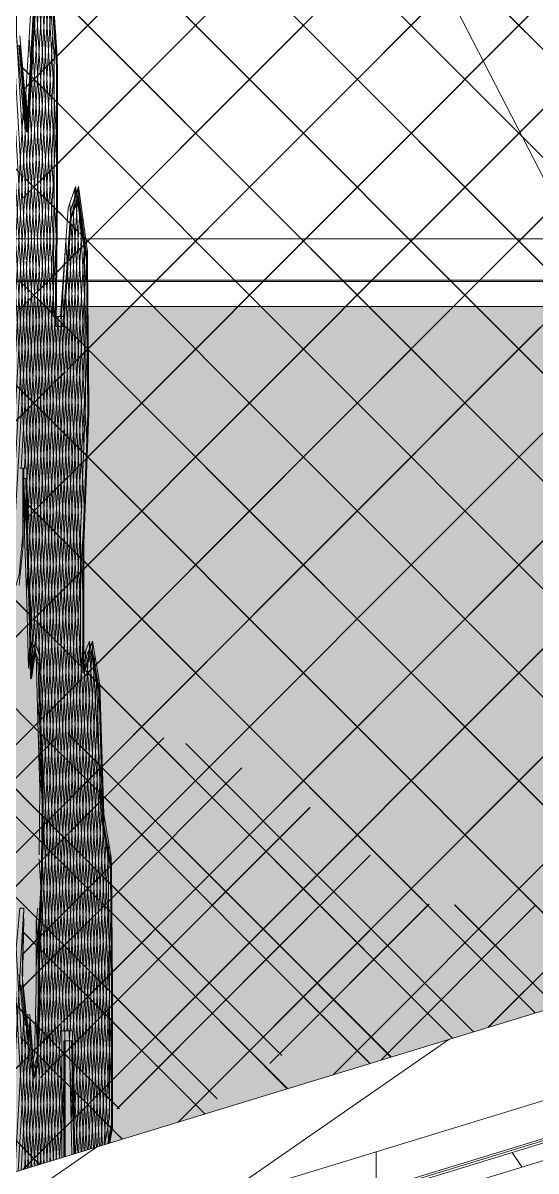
# Model space of a CAD drawing. Header units: millimetres. Extents: x -12186 to 152825, y -4386 to 9463.
# Drawn here: x 47001 to 47373, y 3979 to 4813 of the extents above; entities that cross this region are included whole.
import ezdxf

# ---------------------------------------------------------------- set-up
doc = ezdxf.new("R2010")
doc.units = ezdxf.units.MM
for name, color, linetype, lineweight in [('A-GLAZ', 151, 'Continuous', 9), ('A-ROOF', 132, 'Continuous', 9), ('A-ROOF-OTLN', 132, 'Continuous', 9), ('A-ROOF-PATT', 132, 'Continuous', 9), ('G-ANNO-TEXT', 231, 'Continuous', 5), ('G-IMPT', 8, 'Continuous', 5), ('I-WALL', 2, 'Continuous', 9), ('L-PLNT', 71, 'Continuous', 5)]:
    doc.layers.add(name, color=color, linetype=linetype, lineweight=lineweight)

# ---------------------------------------------------------------- blocks, each defined once
blk = doc.blocks.new('Window Aluminium Fixed 1 - Type 1-867344-Section B-B')
at = {"layer": 'A-GLAZ', "lineweight": 5}
h = blk.add_hatch(color=256, dxfattribs=at)
h.paths.add_polyline_path([(-954.97, 3838.65), (-720.69, 3910.28), (-719.86, 3931.6), (-714.4, 3994.51), (-712.57, 4088.87), (-701.64, 4088.87), (-696.17, 4136.05), (-689.97, 4136.05), (-684.5, 4088.87), (-679.77, 4088.87), (-673.57, 4104.59), (-667.79, 4069.52), (-662.64, 4010.23), (-657.17, 4010.23), (-651.7, 3947.33), (-649.07, 3932.17), (-642.22, 3934.27), (-643.33, 3963.05), (-648.8, 4010.23), (-655.17, 4112.46), (-665.2, 4198.95), (-654.26, 4198.95), (-655.17, 4293.31), (-660.64, 4340.49), (-665.37, 4340.49), (-671.57, 4300.54), (-683.25, 4174.73), (-687.97, 4151.77), (-694.35, 4277.58), (-696.17, 4338.37), (-701.01, 4323.85), (-707.11, 4277.58), (-718.04, 4403.39), (-712.57, 4450.57), (-708.02, 4544.93), (-710.75, 4606.81), (-954.97, 4606.81), (-954.97, 3842.61)])
h.paths.add_polyline_path([(-563.71, 3958.27), (-560.97, 3959.11), (-561.63, 3980.11), (-563.7, 3958.69)])
h.paths.add_polyline_path([(-542.89, 3964.63), (-542.46, 3964.76), (-542.55, 3965.83)])
h.paths.add_polyline_path([(-463.1, 3989.03), (-456.79, 3990.96), (-458.38, 4073.14), (-463.1, 4073.14), (-463.1, 4055.57)])
h.paths.add_polyline_path([(-430.43, 3999.02), (-88.12, 4103.67), (-88.12, 4606.81), (-446.43, 4606.81), (-446.53, 4510.09), (-449.44, 4424.84), (-449.44, 4342.31), (-443.06, 4356.22), (-437.36, 4316.64), (-434.69, 4229.41), (-429.35, 4194.45), (-428.48, 4010.23), (-429.22, 4005.99)])
h.paths.add_polyline_path([(-485.83, 4047.92), (-483.62, 4055.57), (-479.69, 4249.32), (-482.49, 4346.2), (-484.81, 4354.19), (-488.11, 4336.51), (-491.47, 4481.83), (-493.54, 4481.83), (-494.28, 4425.74), (-497.45, 4400.5), (-499.89, 4394.64), (-502.11, 4497.07), (-504.38, 4512.93), (-507.19, 4491.52), (-509.26, 4491.52), (-508.49, 4426.46), (-507.75, 4386.99), (-510.56, 4365.57), (-513.51, 4372.19), (-515.43, 4365.57), (-517.68, 4317.14), (-514.87, 4280.93), (-509.43, 4297.76), (-508.69, 4297.76), (-509.26, 4207.31), (-507.57, 4210.57), (-505.33, 4065.25), (-503.07, 4057.48), (-500.45, 4084.63), (-499.33, 4133.07), (-496.34, 4162.13), (-492.98, 4162.13), (-493.17, 4104.01), (-491.3, 4084.63), (-488.49, 4084.63), (-486.14, 4052.23)])
h.paths.add_polyline_path([(-699.33, 4562.07), (-694.35, 4576.38), (-694.94, 4606.81), (-706.25, 4606.81), (-701.64, 4575.39), (-699.79, 4564.72)])
h.paths.add_polyline_path([(-469.48, 4592.11), (-464.75, 4592.11), (-464.75, 4606.81), (-469.34, 4606.81), (-469.44, 4596.14)])
h = blk.add_hatch(color=256, dxfattribs=at)
h.paths.add_polyline_path([(-720.69, 3910.28), (-649.07, 3932.17), (-652.73, 3959.11), (-657.91, 4010.23), (-662.64, 4010.23), (-669.58, 4081.63), (-674.31, 4104.59), (-679.77, 4088.87), (-684.5, 4088.87), (-690.71, 4136.05), (-696.17, 4136.05), (-701.64, 4088.87), (-712.57, 4088.87), (-714.4, 3994.51), (-720.09, 3925.82)])
h.paths.add_polyline_path([(-642.22, 3934.27), (-563.69, 3958.83), (-561.49, 3981.59), (-560.89, 3959.13), (-542.55, 3965.83), (-541.81, 3964.96), (-463.1, 3989.03), (-463.1, 4073.14), (-458.38, 4073.14), (-456.79, 3990.96), (-430.43, 3999.02), (-428.48, 4014.48), (-429.39, 4198.95), (-434.98, 4234.65), (-438.48, 4329.86), (-443.8, 4356.22), (-449.44, 4342.31), (-449.44, 4434.85), (-445.79, 4529.21), (-447.44, 4606.81), (-463.73, 4606.81), (-464.75, 4592.11), (-469.48, 4592.11), (-470.22, 4606.81), (-694.94, 4606.81), (-694.35, 4576.38), (-699.33, 4562.07), (-708.02, 4606.81), (-709.81, 4606.81), (-708.02, 4544.93), (-712.57, 4450.57), (-718.04, 4403.39), (-706.37, 4277.58), (-699.82, 4327.88), (-696.12, 4338.53), (-691.47, 4212.04), (-687.24, 4151.77), (-681.03, 4191.72), (-670.84, 4309.04), (-665.37, 4340.49), (-660.64, 4340.49), (-655.17, 4293.31), (-655.17, 4198.95), (-665.2, 4198.95), (-653.17, 4085.72), (-648.8, 4010.23), (-643.13, 3957.85)])
h.paths.add_polyline_path([(-485.83, 4047.92), (-489.23, 4084.63), (-491.3, 4084.63), (-494.1, 4113.69), (-493.72, 4162.13), (-496.52, 4162.13), (-499.33, 4133.07), (-501.91, 4069.52), (-503.26, 4058.12), (-505.52, 4069.52), (-507.38, 4130.28), (-507.57, 4210.57), (-508.31, 4210.57), (-510.31, 4203.65), (-508.69, 4297.76), (-509.43, 4297.76), (-515.09, 4281.48), (-517.68, 4317.14), (-515.43, 4365.57), (-512.62, 4372.71), (-509.82, 4365.57), (-507.01, 4394.64), (-509.26, 4460.78), (-508.49, 4491.52), (-506.45, 4491.52), (-503.64, 4512.93), (-501.35, 4481.83), (-499.15, 4394.64), (-496.34, 4404.4), (-493.54, 4443.08), (-493.54, 4481.83), (-491.47, 4481.83), (-489.23, 4384.95), (-487.37, 4336.51), (-484.56, 4353.34), (-482.49, 4346.2), (-480.25, 4200.88), (-485.68, 4048.43)])
h = blk.add_hatch(color=256, dxfattribs=at)
h.paths.add_polyline_path([(-503.26, 4055.57), (-502.84, 4056.66), (-503.07, 4057.48)])
h.paths.add_polyline_path([(-511.12, 4200.88), (-510.38, 4200.88), (-510.31, 4203.65)])
h.paths.add_polyline_path([(-515.61, 4278.38), (-514.87, 4278.38), (-515.02, 4280.42)])
for p, q in [((-974.05, 3832.82), (-974.05, 4625.88)), ((-974.05, 4625.88), (-710.36, 4625.88)), ((-954.97, 4606.81), (-973.05, 4624.88)), ((-973.05, 4624.88), (-973.05, 3833.12)), ((-710.33, 4624.88), (-973.05, 4624.88)), ((-710.36, 4625.88), (-709.2, 4625.88)), ((-709.08, 4624.88), (-710.33, 4624.88)), ((-708.46, 4625.88), (-695.31, 4625.88)), ((-695.29, 4624.88), (-708.34, 4624.88)), ((-695.31, 4625.88), (-693.64, 4625.88)), ((-693.65, 4624.88), (-695.29, 4624.88)), ((-513.61, 4624.88), (-691.99, 4624.88)), ((-691.94, 4625.88), (-513.6, 4625.88)), ((-496.34, 4624.88), (-512.78, 4624.88)), ((-512.77, 4625.88), (-496.34, 4625.88)), ((-469.9, 4624.88), (-495.85, 4624.88)), ((-495.8, 4625.88), (-469.89, 4625.88)), ((-469.16, 4625.88), (-462.41, 4625.88)), ((-462.47, 4624.88), (-469.16, 4624.88)), ((-447.32, 4624.88), (-462.47, 4624.88)), ((-462.41, 4625.88), (-447.33, 4625.88)), ((-446.59, 4625.88), (-69.05, 4625.88)), ((-70.05, 4624.88), (-446.58, 4624.88)), ((-70.05, 4624.88), (-88.12, 4606.81)), ((-70.05, 4109.2), (-70.05, 4624.88)), ((-69.05, 4625.88), (-69.05, 4109.5)), ((-954.97, 4606.81), (-954.97, 3838.65)), ((-709.81, 4606.81), (-954.97, 4606.81)), ((-706.99, 4606.81), (-709.81, 4606.81)), ((-694.94, 4606.81), (-706.25, 4606.81)), ((-583.19, 4606.81), (-692.87, 4606.81)), ((-513.9, 4606.81), (-581.26, 4606.81)), ((-496.62, 4606.81), (-513.02, 4606.81)), ((-470.84, 4606.81), (-496.34, 4606.81)), ((-463.73, 4606.81), (-469.34, 4606.81)), ((-447.17, 4606.81), (-463.73, 4606.81)), ((-88.12, 4606.81), (-446.43, 4606.81)), ((-88.12, 4606.81), (-88.12, 4103.67))]:
    blk.add_line(p, q, dxfattribs=at)
blk = doc.blocks.new('SVA_Shades of Green Tree - Australian_Tree_based_on_Leopard_Tree_2901-V315-Section B-B')
at = {"layer": 'G-IMPT'}
for p, q in [((-309.9, 4791.18), (-119.02, 4982.38)), ((-309.77, 4791.18), (-118.89, 4982.38)), ((209.57, 4467.56), (-273.23, 4951.17)), ((209.7, 4467.56), (-273.1, 4951.17)), ((-271.98, 4750.74), (-78.6, 4944.44)), ((-271.85, 4750.74), (-78.47, 4944.44)), ((29.98, 4569.03), (-306.79, 4906.36)), ((30.1, 4569.03), (-306.67, 4906.36)), ((-234.06, 4710.29), (-38.18, 4906.5)), ((-233.93, 4710.29), (-38.05, 4906.5)), ((70.4, 4371.68), (-450.95, 4893.9)), ((70.52, 4371.68), (-450.82, 4893.9)), ((-501.98, 4444.65), (-478.11, 4856.85)), ((-469.11, 4788.56), (-395.26, 4862.54)), ((-469.1, 4788.44), (-395.13, 4862.54)), ((-48.32, 4569.03), (-340.36, 4861.56)), ((-48.19, 4569.03), (-340.23, 4861.56)), ((-199.44, 4666.54), (-5.3, 4861.01)), ((-199.31, 4666.54), (-5.17, 4861.01)), ((-499.77, 4444.65), (-476.23, 4851.11)), ((-470.9, 4721.06), (-478.6, 4854.01)), ((-468.69, 4721.06), (-476.22, 4851.14)), ((-494.86, 4489.22), (-474.52, 4840.32)), ((-503.3, 4500.26), (-483.89, 4835.4)), ((-492.64, 4489.22), (-472.49, 4837.21)), ((-438.04, 3996.69), (-486.61, 4835.4)), ((-471.33, 4649.95), (-482.07, 4835.4)), ((-469.11, 4649.95), (-479.63, 4831.54)), ((24.84, 4339.01), (-472.49, 4837.18)), ((24.71, 4339.01), (-472.48, 4837.04)), ((-468.57, 4710.54), (-347.69, 4831.63)), ((-468.57, 4710.67), (-347.81, 4831.63)), ((-501.09, 4500.26), (-482.11, 4828.01)), ((-470.29, 4591.77), (-483.97, 4828.01)), ((-451.43, 3992.6), (-498.93, 4812.89)), ((-490.67, 4742.37), (-495.97, 4803.34)), ((-492.61, 4449.62), (-472.05, 4804.68)), ((-490.39, 4449.62), (-470.01, 4801.57)), ((-442.5, 3995.33), (-489.23, 4802.19)), ((-440.33, 3995.99), (-487.01, 4802.19)), ((-470.01, 4801.57), (-469.83, 4804.68)), ((-165.87, 4621.73), (13.13, 4801.04)), ((-165.74, 4621.73), (13.26, 4801.04)), ((-449.25, 3993.26), (-495.5, 4791.94)), ((-448.47, 4652.37), (-309.9, 4791.18)), ((-448.46, 4652.26), (-309.77, 4791.18)), ((-488.78, 4775.07), (-494.54, 4780.84)), ((-488.78, 4774.94), (-494.53, 4780.7)), ((-489.17, 4768.34), (-470.7, 4786.84)), ((-489.16, 4768.48), (-476.61, 4781.04)), ((-475.54, 4782.11), (-470.72, 4786.94)), ((-461.06, 4080.53), (-501.49, 4778.74)), ((-491.28, 4640.68), (-499.28, 4778.74)), ((-469.31, 4755.57), (-488.78, 4775.07)), ((-469.31, 4755.44), (-488.78, 4774.94)), ((-493.12, 4764.51), (-489.16, 4768.48)), ((-493.11, 4764.39), (-489.17, 4768.34)), ((-446.96, 3993.96), (-491.5, 4762.99)), ((-473.88, 4497.07), (-489.28, 4762.99)), ((-506.63, 4521.2), (-493.45, 4748.84)), ((-491.44, 4745.22), (-491.23, 4748.84)), ((-20.84, 4306.34), (-468.57, 4754.83)), ((-20.97, 4306.34), (-468.57, 4754.7)), ((-446.18, 4576.11), (-271.85, 4750.74)), ((-446.18, 4576.24), (-271.98, 4750.74)), ((-504.39, 4521.62), (-491.44, 4745.22)), ((-465.44, 4077.66), (-504.06, 4744.58)), ((-479.26, 4354.55), (-501.84, 4744.58)), ((-491.03, 4398.4), (-470.9, 4746)), ((-488.82, 4398.4), (-468.69, 4746)), ((-132.31, 4576.93), (25.2, 4734.7)), ((-132.18, 4576.93), (25.33, 4734.7)), ((-493.19, 4701.06), (-511.55, 4719.45)), ((-493.2, 4700.94), (-511.55, 4719.32)), ((-491.6, 4489.22), (-504.41, 4710.42)), ((-491.23, 4687.97), (-469.31, 4709.93)), ((-491.23, 4687.84), (-469.31, 4709.8)), ((-446.92, 4497.07), (-234.06, 4710.29)), ((-446.79, 4497.07), (-233.93, 4710.29)), ((-469.4, 4677.23), (-491.22, 4699.08)), ((-469.4, 4677.1), (-491.22, 4698.95)), ((-481.33, 4252.17), (-455.82, 4692.69)), ((-448.38, 4567.42), (-455.66, 4693.15)), ((-454, 4685.96), (-453.61, 4692.69)), ((-453.06, 4686.47), (-453.45, 4693.15)), ((-493.23, 4685.84), (-491.75, 4687.33)), ((-493.22, 4685.98), (-491.74, 4687.46)), ((-479.12, 4252.17), (-454, 4685.96)), ((-449.33, 4505.4), (-459.55, 4681.95)), ((-457.06, 4677.14), (-457.34, 4681.95)), ((-446.17, 4567.42), (-453.06, 4686.47)), ((-482.87, 4147.15), (-452.47, 4672.11)), ((-459.52, 4667.34), (-468.67, 4676.49)), ((-459.53, 4667.21), (-468.67, 4676.37)), ((-447.12, 4505.4), (-457.06, 4677.14)), ((-450.52, 4667.54), (-450.26, 4672.11)), ((-480.66, 4147.15), (-450.52, 4667.54)), ((-459.15, 4671.12), (-464.13, 4599.51)), ((-453.45, 4661.26), (-459.14, 4666.95)), ((-453.45, 4661.13), (-459.13, 4666.82)), ((-449.44, 4415.99), (-199.31, 4666.54)), ((-449.44, 4416.12), (-199.44, 4666.54)), ((-489.61, 4344.52), (-471.21, 4662.31)), ((-487.4, 4344.52), (-468.99, 4662.31)), ((-449.93, 4657.73), (-452.61, 4660.41)), ((-449.91, 4657.58), (-452.61, 4660.28)), ((-53.25, 4260.38), (-449.08, 4656.88)), ((-53.38, 4260.38), (-449.06, 4656.73)), ((-482.91, 4303.45), (-462.84, 4650.01)), ((-480.69, 4303.45), (-460.62, 4650.01)), ((-480.04, 4117.58), (-449.29, 4648.59)), ((-451.15, 4458.35), (-462.51, 4654.64)), ((-461.23, 4639.59), (-449.12, 4651.72)), ((-461.1, 4639.59), (-449.11, 4651.61)), ((-448.93, 4458.35), (-460.3, 4654.64)), ((-447.34, 4644.02), (-447.08, 4648.59)), ((-458.85, 4080.53), (-491.22, 4639.59)), ((-469.1, 4631.71), (-461.47, 4639.36)), ((-469.1, 4631.58), (-461.48, 4639.22)), ((-455.85, 4497.07), (-447.6, 4639.59)), ((-447.56, 4640.2), (-447.34, 4644.02)), ((-496.34, 4604.43), (-469.84, 4630.97)), ((-496.34, 4604.3), (-469.85, 4630.84)), ((-471.5, 4600.78), (-495.84, 4625.15)), ((-471.52, 4600.93), (-495.83, 4625.27)), ((-441.26, 4345.88), (-165.87, 4621.73)), ((-441.24, 4345.77), (-165.74, 4621.73)), ((-451.77, 4390.66), (-464.99, 4618.99)), ((-449.56, 4390.66), (-462.78, 4618.99)), ((-484.47, 4354.91), (-470.3, 4599.51)), ((-464.24, 4599.51), (-469.6, 4599.51)), ((-464.62, 4594.01), (-469.42, 4598.82)), ((-464.63, 4593.89), (-469.42, 4598.69)), ((-468.52, 4592.11), (-468.09, 4599.51)), ((-433.74, 4000.82), (-468.41, 4599.51)), ((-465.76, 4592.11), (-466.19, 4599.51)), ((-482.25, 4354.91), (-468.52, 4592.11)), ((-435.86, 3997.36), (-470.25, 4591.11)), ((-431.52, 4000.82), (-465.76, 4592.11)), ((-446.92, 4576.15), (-464.63, 4593.89)), ((-446.92, 4576.28), (-464.62, 4594.01)), ((-477.82, 4077.48), (-448.51, 4583.61)), ((-475.61, 4077.48), (-446.3, 4583.61)), ((-461.83, 4560.57), (-446.91, 4575.51)), ((-461.82, 4560.45), (-446.91, 4575.38)), ((-37.59, 4166.26), (-446.18, 4575.54)), ((-37.71, 4166.26), (-446.17, 4575.41)), ((-436.08, 4272.52), (-132.18, 4576.93)), ((-390.61, 4318.19), (-132.31, 4576.93)), ((-428.14, 4202.17), (-61.9, 4569.03)), ((-428.01, 4202.17), (-61.77, 4569.03)), ((-372.21, 4179.77), (16.4, 4569.03)), ((-372.08, 4179.77), (16.53, 4569.03)), ((-471.36, 4550.89), (-462.86, 4559.41)), ((-471.35, 4551.02), (-462.87, 4559.53)), ((-503.86, 4518.34), (-472.33, 4549.92)), ((-503.85, 4518.48), (-472.32, 4550.06)), ((-473.6, 4524.45), (-502.36, 4553.25)), ((-473.59, 4524.57), (-502.35, 4553.38)), ((-359.97, 4113.6), (76.03, 4550.33)), ((-359.84, 4113.6), (76.16, 4550.33)), ((-447.71, 4498.65), (-472.13, 4523.1)), ((-447.72, 4498.52), (-472.13, 4522.98)), ((-380.96, 4014.14), (124.4, 4520.35)), ((-380.78, 4014.2), (124.53, 4520.35)), ((-477.83, 4117.58), (-455.89, 4496.47)), ((-444.79, 3994.63), (-473.85, 4496.39)), ((-61.62, 4111.77), (-446.27, 4497.07)), ((-61.52, 4111.8), (-446.14, 4497.07)), ((-489.64, 4454.15), (-447.81, 4496.05)), ((-473.58, 4470.36), (-447.81, 4496.18)), ((-486.43, 4361.66), (-492.88, 4473.15)), ((-484.21, 4361.66), (-490.67, 4473.15)), ((-491.26, 4463.84), (-493.54, 4466.12)), ((-491.26, 4463.71), (-493.54, 4466)), ((-489.65, 4454.27), (-474.88, 4469.06)), ((-450.18, 4422.69), (-490.21, 4462.79)), ((-450.18, 4422.56), (-490.2, 4462.65)), ((-476.31, 4025.2), (-450.99, 4462.43)), ((-450.21, 4437.58), (-448.78, 4462.43)), ((-493.54, 4450.37), (-491.14, 4452.78)), ((-493.54, 4450.24), (-491.13, 4452.65)), ((-474.1, 4025.2), (-450.3, 4436.16)), ((-121.51, 4093.46), (-449.44, 4421.95)), ((-121.6, 4093.43), (-449.44, 4421.82)), ((-486.43, 4378.94), (-450.18, 4415.25)), ((-473.47, 4392.05), (-450.18, 4415.38)), ((-488.98, 4383.13), (-507.33, 4401.51)), ((-488.96, 4382.98), (-507.32, 4401.37)), ((-486.44, 4379.06), (-474.47, 4391.05)), ((-487.14, 4381.28), (-488.98, 4383.13)), ((-487.13, 4381.14), (-488.96, 4382.98)), ((-450.41, 4344.49), (-486.51, 4380.66)), ((-450.4, 4344.35), (-486.51, 4380.52)), ((-516.19, 4349.26), (-489.03, 4376.46)), ((-516.19, 4349.13), (-489.03, 4376.34)), ((-488.19, 4377.3), (-486.94, 4378.56)), ((-488.18, 4377.19), (-486.93, 4378.44)), ((-474.06, 3985.68), (-451.77, 4370.54)), ((-466.94, 4070.39), (-449.56, 4370.54)), ((-430.81, 4107.23), (-445.63, 4363.03)), ((-443.02, 4356.22), (-443.41, 4363.03)), ((-464.02, 4080.53), (-448, 4357.17)), ((-446.18, 4350.33), (-445.79, 4357.17)), ((-435.69, 4229.74), (-443.02, 4356.22)), ((-463.22, 4077.66), (-479.23, 4354.15)), ((-461.81, 4080.53), (-446.18, 4350.33)), ((-459.85, 4074.2), (-443.66, 4353.66)), ((-457.63, 4074.2), (-441.74, 4348.63)), ((-430.81, 4028.8), (-449.6, 4353.23)), ((-447.09, 4348.1), (-447.39, 4353.23)), ((-428.6, 4028.8), (-447.09, 4348.1)), ((-441.74, 4348.63), (-441.45, 4353.66)), ((-449.76, 4337.37), (-443.01, 4344.13)), ((-449.75, 4337.25), (-443, 4344.01)), ((-439.91, 4333.85), (-449.13, 4343.08)), ((-439.94, 4334), (-449.09, 4343.17)), ((-481.34, 4296.92), (-516.96, 4332.6)), ((-481.35, 4297.05), (-516.95, 4332.72)), ((-477.05, 4309.91), (-450.37, 4336.63)), ((-477.04, 4310.04), (-450.37, 4336.76)), ((-458.71, 4015.38), (-440.26, 4334.06)), ((-181.49, 4075.12), (-439.04, 4333.11)), ((-181.59, 4075.09), (-439.02, 4332.95)), ((-438.33, 4329.03), (-438.04, 4334.06)), ((-456.5, 4015.38), (-438.33, 4329.03)), ((-436.08, 4272.64), (-390.95, 4317.85)), ((-508.92, 4278.11), (-481.55, 4305.53)), ((-508.92, 4277.98), (-481.55, 4305.4)), ((-481.06, 4306.02), (-478.04, 4309.05)), ((-481.06, 4305.89), (-478.04, 4308.91)), ((-465.44, 3999.23), (-482.68, 4297.04)), ((-478.45, 4294.15), (-481.35, 4297.05)), ((-478.45, 4294.02), (-481.34, 4296.92)), ((-467.32, 4070.05), (-480.47, 4297.04)), ((-452.84, 4288.35), (-461, 4296.52)), ((-452.83, 4288.47), (-460.88, 4296.52)), ((-478.15, 4284.62), (-468.96, 4293.83)), ((-478.14, 4284.75), (-469.09, 4293.83)), ((-437.04, 4252.54), (-477.77, 4293.34)), ((-437.05, 4252.68), (-477.76, 4293.46)), ((-435.4, 4249.01), (-391.19, 4293.3)), ((-435.4, 4249.14), (-391.32, 4293.3)), ((-166.21, 4079.8), (-375.41, 4289.35)), ((-166.31, 4079.76), (-375.14, 4288.94)), ((-509.21, 4253.64), (-480.82, 4282.07)), ((-509.21, 4253.51), (-480.82, 4281.94)), ((-480.82, 4282.07), (-478.72, 4284.17)), ((-480.82, 4281.94), (-478.73, 4284.04)), ((-455.56, 3991.33), (-438.56, 4284.96)), ((-453.31, 3992.02), (-436.41, 4283.86)), ((-436.81, 4272.29), (-451.81, 4287.31)), ((-436.81, 4272.42), (-451.8, 4287.44)), ((-479.93, 4228.73), (-436.8, 4271.92)), ((-479.93, 4228.6), (-436.8, 4271.8)), ((-226.2, 4061.46), (-436.05, 4271.66)), ((-226.3, 4061.42), (-436.05, 4271.53)), ((-429.18, 4176.82), (-334.54, 4271.62)), ((-429.18, 4176.94), (-334.67, 4271.62)), ((-479.83, 4237.08), (-509.06, 4266.36)), ((-479.83, 4236.95), (-509.06, 4266.23)), ((-268.27, 4048.59), (-53.88, 4263.35)), ((-268.09, 4048.65), (-53.75, 4263.35)), ((-480.06, 4217.33), (-509.32, 4246.64)), ((-480.06, 4217.21), (-509.32, 4246.52)), ((-480.21, 4204.26), (-437.76, 4246.77)), ((-480.21, 4204.13), (-437.75, 4246.66)), ((-359.05, 4174.55), (-435.46, 4251.09)), ((-359.18, 4174.55), (-435.45, 4250.96)), ((-428.48, 4099.09), (-285.08, 4242.73)), ((-428.48, 4099.21), (-285.21, 4242.73)), ((-454.83, 4212.04), (-479.83, 4237.08)), ((-454.95, 4212.04), (-479.83, 4236.95)), ((-450.94, 3992.75), (-436.86, 4235.88)), ((-448.68, 3993.44), (-434.89, 4231.58)), ((-434.89, 4231.58), (-434.64, 4235.88)), ((-507.46, 4201.14), (-479.93, 4228.73)), ((-507.46, 4201.01), (-479.93, 4228.6)), ((-434.67, 4212.04), (-435.59, 4227.91)), ((-472.12, 4209.38), (-480.06, 4217.33)), ((-472.25, 4209.38), (-480.06, 4217.21)), ((-446.31, 3994.16), (-433.45, 4216.28)), ((-431.48, 4212.04), (-431.24, 4216.28)), ((-469.28, 3987.14), (-481.92, 4205.49)), ((-467.1, 3987.8), (-479.71, 4205.49)), ((-438.44, 4175.52), (-472.25, 4209.38)), ((-438.44, 4175.64), (-472.12, 4209.38)), ((-437.45, 4194.63), (-454.14, 4211.34)), ((-437.46, 4194.51), (-454.14, 4211.22)), ((-444.06, 3994.85), (-431.53, 4211.24)), ((-428.6, 4107.23), (-434.65, 4211.66)), ((-431.67, 4200.4), (-432.16, 4208.82)), ((-429.45, 4200.4), (-429.94, 4208.82)), ((-425.39, 4023.88), (-241.45, 4208.13)), ((-425.26, 4023.88), (-241.33, 4208.13)), ((-507.19, 4177.23), (-480.21, 4204.26)), ((-507.18, 4177.11), (-480.21, 4204.13)), ((-436.72, 4193.45), (-430.29, 4199.88)), ((-436.71, 4193.58), (-430.31, 4199.99)), ((-429.68, 4200.62), (-428.14, 4202.17)), ((-429.66, 4200.51), (-428.01, 4202.17)), ((-155.58, 4083.05), (-42.69, 4196.13)), ((-155.39, 4083.1), (-42.56, 4196.13)), ((-481.63, 4148.59), (-437.55, 4192.74)), ((-481.63, 4148.46), (-437.56, 4192.61)), ((-430.02, 4187.19), (-436.71, 4193.88)), ((-430.02, 4187.06), (-436.71, 4193.76)), ((-481.41, 4160.23), (-507.29, 4186.16)), ((-481.41, 4160.11), (-507.29, 4186.03)), ((-305.53, 4062.49), (-429.27, 4186.44)), ((-305.66, 4062.49), (-429.27, 4186.31)), ((-428.66, 4123.09), (-372.08, 4179.77)), ((-428.66, 4123.22), (-372.21, 4179.77)), ((-482.11, 4123.93), (-429.91, 4176.21)), ((-482.11, 4123.79), (-429.91, 4176.08)), ((-441.69, 3995.57), (-431.41, 4173.19)), ((-439.44, 3996.26), (-429.19, 4173.19)), ((-429.82, 4166.88), (-437.3, 4174.37)), ((-429.82, 4167.01), (-437.29, 4174.5)), ((-336.15, 4151.48), (-359.18, 4174.55)), ((-336.02, 4151.48), (-359.05, 4174.55)), ((-314.31, 4056.72), (-198.74, 4172.49)), ((-314.18, 4056.72), (-198.61, 4172.49)), ((-233.34, 4059.27), (-120.88, 4171.92)), ((-232.82, 4059.92), (-121, 4171.92)), ((-106.32, 4098.11), (-180.02, 4171.92)), ((-106.23, 4098.14), (-179.89, 4171.92)), ((-493.42, 4162.13), (-493.17, 4166.38)), ((-481.29, 4164.86), (-480.75, 4169.53)), ((-366.28, 4103.36), (-429.08, 4166.27)), ((-366.41, 4103.36), (-429.08, 4166.14)), ((-504.17, 3976.47), (-493.42, 4162.13)), ((-483.41, 4152.79), (-483.91, 4161.37)), ((-481.62, 4160.01), (-481.7, 4161.37)), ((-481.2, 4152.79), (-481.62, 4160.01)), ((-429.4, 4108.14), (-480.9, 4159.72)), ((-429.39, 4108), (-480.86, 4159.56)), ((-493.57, 4136.63), (-482.49, 4147.73)), ((-493.57, 4136.5), (-482.49, 4147.6)), ((-482.49, 4141.22), (-493.22, 4151.96)), ((-482.49, 4141.34), (-493.21, 4152.08)), ((-484.09, 4126.19), (-482.87, 4147.15)), ((-476.6, 4035.08), (-483.41, 4152.79)), ((-481.87, 4126.19), (-480.66, 4147.15)), ((-474.38, 4035.08), (-481.2, 4152.79)), ((-241.58, 4056.75), (-336.15, 4151.48)), ((-241.48, 4056.78), (-336.02, 4151.48)), ((-491.59, 3980.32), (-500.89, 4140.84)), ((-489.42, 3980.98), (-498.64, 4140.24)), ((-429.91, 4088.67), (-481.79, 4140.64)), ((-429.92, 4088.55), (-481.79, 4140.51)), ((-493.95, 4112.07), (-482.49, 4123.54)), ((-493.93, 4111.95), (-482.49, 4123.41)), ((-463.05, 4088.64), (-430.09, 4121.66)), ((-463.04, 4088.78), (-430.09, 4121.79)), ((-487.93, 3981.44), (-480.04, 4117.58)), ((-485.61, 3983.22), (-477.83, 4117.58)), ((-428.48, 4044.84), (-359.84, 4113.6)), ((-428.48, 4044.97), (-359.97, 4113.6)), ((-437.07, 3996.99), (-430.81, 4104.97)), ((-434.76, 3998.63), (-428.62, 4104.59)), ((-352.52, 4031.13), (-428.51, 4107.24)), ((-352.65, 4031.13), (-428.51, 4107.11)), ((-492.86, 4093.14), (-500.09, 4100.39)), ((-492.87, 4093.29), (-500.08, 4100.51)), ((-499.54, 3977.89), (-492.59, 4098.01)), ((-492.59, 4098.01), (-492.36, 4101.87)), ((-458.13, 4069.52), (-429.5, 4098.2)), ((-458, 4069.52), (-429.5, 4098.06)), ((-301.57, 4038.41), (-366.41, 4103.36)), ((-301.47, 4038.44), (-366.28, 4103.36)), ((-497.18, 3978.61), (-490.7, 4090.38)), ((-487.13, 3981.68), (-493.52, 4092.02)), ((-482.97, 4083.37), (-492.05, 4092.47)), ((-482.97, 4083.25), (-492.04, 4092.33)), ((-490.88, 4084.63), (-491.3, 4092.02)), ((-488.82, 4084.63), (-488.49, 4090.38)), ((-478.2, 3984.41), (-484.51, 4093.27)), ((-476.03, 3985.08), (-482.29, 4093.27)), ((-465.07, 4086.75), (-463.87, 4087.95)), ((-465.06, 4086.63), (-463.87, 4087.82)), ((-484.95, 3982.35), (-490.88, 4084.63)), ((-489.7, 4069.52), (-488.82, 4084.63)), ((-483.32, 4068.34), (-466.26, 4085.43)), ((-469.14, 4069.52), (-482.97, 4083.37)), ((-469.27, 4069.52), (-482.97, 4083.25)), ((-482.27, 4069.52), (-466.28, 4085.53)), ((-457.76, 4080.53), (-456.03, 3991.19)), ((-396.54, 4055.24), (-428.48, 4087.24)), ((-396.66, 4055.24), (-428.48, 4087.11)), ((-489.95, 4070.26), (-495.46, 4075.77)), ((-489.97, 4070.41), (-495.42, 4075.86)), ((-483.3, 3982.85), (-477.82, 4077.48)), ((-481.05, 3983.54), (-475.61, 4077.48)), ((-503.34, 4048.42), (-488.89, 4062.89)), ((-503.34, 4048.29), (-488.87, 4062.78)), ((-494.92, 3979.3), (-489.74, 4068.78)), ((-483.42, 4063.85), (-487.26, 4067.69)), ((-483.43, 4063.72), (-487.25, 4067.56)), ((-487.05, 4064.73), (-483.32, 4068.47)), ((-487.04, 4064.61), (-483.32, 4068.34)), ((-463.84, 4044.1), (-483.43, 4063.72)), ((-463.84, 4044.23), (-483.42, 4063.85)), ((-480.96, 4046.65), (-463.84, 4063.79)), ((-480.83, 4046.65), (-463.84, 4063.67)), ((-471.8, 3986.37), (-466.99, 4069.52)), ((-463.84, 4064.08), (-468.63, 4068.88)), ((-463.84, 4064.21), (-468.57, 4068.94)), ((-463.22, 3999.23), (-467.29, 4069.52)), ((-463.1, 4064.53), (-458.19, 4069.46)), ((-463.1, 4064.41), (-458.18, 4069.34)), ((-458.09, 4058.45), (-463.1, 4063.47)), ((-458.09, 4058.32), (-463.1, 4063.34)), ((-492.55, 3980.02), (-488.18, 4055.53)), ((-482.67, 3983.05), (-486.95, 4056.96)), ((-486.15, 4052.33), (-485.96, 4055.53)), ((-484.48, 4052.59), (-484.73, 4056.96)), ((-469.43, 3987.09), (-465.44, 4056.11)), ((-467.18, 3987.78), (-463.22, 4056.11)), ((-429.22, 4029.53), (-457.59, 4057.95)), ((-429.22, 4029.4), (-457.59, 4057.81)), ((-361.55, 4020.07), (-396.66, 4055.24)), ((-361.46, 4020.1), (-396.54, 4055.24)), ((-490.3, 3980.71), (-486.52, 4045.94)), ((-486.48, 4046.66), (-486.15, 4052.33)), ((-480.49, 3983.71), (-484.48, 4052.59)), ((-455.89, 3991.23), (-459.42, 4052.26)), ((-453.71, 3991.9), (-457.21, 4052.26)), ((-457.7, 4038.08), (-463.1, 4043.49)), ((-457.7, 4037.95), (-463.1, 4043.37)), ((-429.32, 4009.65), (-457.7, 4038.08)), ((-429.34, 4009.54), (-457.7, 4037.95)), ((-457.27, 4016.13), (-429.22, 4044.23)), ((-457.27, 4016), (-429.22, 4044.1)), ((-473.74, 3985.77), (-476.6, 4035.08)), ((-471.56, 3986.44), (-474.38, 4035.08)), ((-478.68, 3984.26), (-476.31, 4025.2)), ((-476.43, 3984.95), (-474.1, 4025.2)), ((-431.59, 4013.17), (-430.81, 4026.54)), ((-429.37, 4013.17), (-428.6, 4026.54)), ((-423.43, 4023.73), (-428.48, 4028.79)), ((-423.55, 4023.73), (-428.48, 4028.66)), ((-463.1, 4010.29), (-457.27, 4016.13)), ((-463.1, 4010.16), (-457.27, 4016)), ((-481.43, 3983.42), (-503.79, 4005.82)), ((-481.53, 3983.39), (-503.79, 4005.7)), ((-493.66, 3979.69), (-463.84, 4009.55)), ((-493.47, 3979.74), (-463.84, 4009.42)), ((-426.92, 4007.12), (-428.71, 4008.91)), ((-426.79, 4007.12), (-428.69, 4009.02)), ((-421.54, 4001.73), (-426.92, 4007.12)), ((-421.44, 4001.76), (-426.79, 4007.12))]:
    blk.add_line(p, q, dxfattribs=at)
at = {"layer": 'G-IMPT', "flags": 128}
for points in [[(-434.25, 3997.85), (-430.81, 4017.63), (-430.81, 4111.99), (-431.73, 4206.35), (-437.19, 4237.8), (-439.93, 4332.16), (-445.39, 4363.61), (-451.77, 4347.88), (-451.77, 4442.24), (-448.13, 4536.6), (-449.04, 4646.68), (-455.41, 4693.86), (-460.88, 4678.14), (-466.35, 4599.51), (-471.81, 4599.51), (-470.9, 4693.86), (-470.9, 4788.22), (-476.37, 4866.85)], [(-487.3, 4835.4), (-492.77, 4741.04), (-498.24, 4803.95), (-499.15, 4898.31)], [(-468.69, 4782.53), (-468.69, 4788.22), (-474.16, 4866.85), (-479.62, 4835.4), (-485.09, 4835.4), (-485.52, 4828.01)], [(-485.52, 4828.01), (-490.56, 4741.04), (-490.67, 4742.37)], [(-469.6, 4599.51), (-468.69, 4693.86), (-468.69, 4782.11)], [(-446.76, 4639.74), (-446.82, 4646.68), (-453.2, 4693.86), (-458.67, 4678.14), (-459.15, 4671.12)], [(-449.56, 4347.88), (-449.56, 4442.24), (-445.91, 4536.6), (-446.76, 4639.29)], [(-481.84, 4208.28), (-481.28, 4256.72), (-482.96, 4305.15), (-484.09, 4353.59), (-486.89, 4363.28), (-489.7, 4343.91), (-490.82, 4392.34), (-492.51, 4440.78), (-493.07, 4489.22), (-495.87, 4489.22)], [(-496.43, 4121.09), (-493.63, 4092.02), (-490.82, 4092.02), (-488.02, 4053.27), (-485.21, 4062.96), (-484.09, 4111.4), (-484.09, 4159.84), (-482.96, 4169.53)], [(-491.46, 4489.22), (-493.66, 4489.22), (-493.66, 4440.78), (-496.47, 4411.72), (-499.27, 4402.03), (-499.83, 4450.47), (-500.96, 4498.91), (-503.76, 4527.97), (-504.34, 4521.95)], [(-485.52, 4357.5), (-487.49, 4343.91), (-488.61, 4392.34), (-490.29, 4440.78), (-490.85, 4489.22)], [(-479.63, 4208.28), (-479.07, 4256.72), (-480.75, 4305.15), (-481.87, 4353.59), (-484.68, 4363.28), (-485.41, 4358.21)], [(-429.44, 4198.95), (-429.51, 4206.35), (-434.98, 4237.8), (-437.71, 4332.16), (-443.18, 4363.61), (-449.44, 4348.17)], [(-431.91, 3998.56), (-428.6, 4017.63), (-428.6, 4111.99), (-429.44, 4198.95)], [(-498.74, 4139.18), (-498.71, 4140.46), (-495.9, 4169.53), (-493.1, 4169.53), (-493.27, 4162.13)], [(-481.87, 4157.79), (-481.87, 4159.84), (-481.29, 4164.86)], [(-493.27, 4162.13), (-494.22, 4121.09), (-493.99, 4118.67)], [(-483.48, 4061.28), (-483, 4062.96), (-481.87, 4111.4), (-481.87, 4157.79)], [(-493.99, 4118.67), (-491.41, 4092.02), (-488.61, 4092.02), (-485.8, 4053.27), (-483.48, 4061.28)], [(-465.44, 3988.31), (-465.44, 4080.53), (-459.97, 4080.53), (-458.23, 3990.52)], [(-463.22, 3988.99), (-463.22, 4080.53), (-458.15, 4080.53)]]:
    blk.add_lwpolyline(points, dxfattribs=at)
at = {"layer": 'L-PLNT'}
for p, q in [((-469.31, 4780.83), (-474.78, 4859.46)), ((-474.04, 4859.46), (-468.57, 4780.83)), ((-485.71, 4828.01), (-491.18, 4733.65)), ((-490.44, 4733.65), (-484.97, 4828.01)), ((-491.18, 4733.65), (-496.64, 4796.55)), ((-495.9, 4796.55), (-490.88, 4738.75)), ((-469.31, 4686.47), (-469.31, 4780.83)), ((-469.31, 4780.83), (-468.57, 4780.83)), ((-468.57, 4780.83), (-468.57, 4686.47)), ((-490.88, 4738.75), (-490.44, 4733.65)), ((-491.18, 4733.65), (-490.44, 4733.65)), ((-470.22, 4592.11), (-469.31, 4686.47)), ((-468.57, 4686.47), (-469.48, 4592.11)), ((-469.31, 4686.47), (-468.57, 4686.47)), ((-453.82, 4686.47), (-459.29, 4670.74)), ((-458.55, 4670.74), (-453.79, 4684.43)), ((-447.44, 4639.29), (-453.82, 4686.47)), ((-453.82, 4686.47), (-453.08, 4686.47)), ((-453.61, 4684.94), (-453.08, 4686.47)), ((-453.08, 4686.47), (-446.7, 4639.29)), ((-459.29, 4670.74), (-464.75, 4592.11)), ((-464.01, 4592.11), (-458.55, 4670.74)), ((-459.29, 4670.74), (-458.55, 4670.74)), ((-446.53, 4529.21), (-447.44, 4639.29)), ((-447.44, 4639.29), (-446.7, 4639.29)), ((-446.7, 4639.29), (-445.79, 4529.21)), ((-464.75, 4592.11), (-470.22, 4592.11)), ((-470.22, 4592.11), (-469.48, 4592.11)), ((-469.48, 4592.11), (-464.75, 4592.11)), ((-464.75, 4592.11), (-464.01, 4592.11)), ((-450.18, 4434.85), (-446.53, 4529.21)), ((-445.79, 4529.21), (-449.44, 4434.85)), ((-446.53, 4529.21), (-445.79, 4529.21)), ((-494.28, 4481.83), (-491.47, 4481.83)), ((-494.28, 4481.83), (-493.54, 4481.83)), ((-491.47, 4481.83), (-493.54, 4481.83)), ((-493.54, 4481.83), (-493.54, 4433.39)), ((-491.47, 4481.83), (-490.91, 4433.39)), ((-491.47, 4481.83), (-490.73, 4481.83)), ((-490.17, 4433.39), (-490.73, 4481.83)), ((-493.54, 4433.39), (-496.35, 4404.33)), ((-494.28, 4433.39), (-493.54, 4433.39)), ((-490.91, 4433.39), (-489.23, 4384.95)), ((-490.91, 4433.39), (-490.17, 4433.39)), ((-488.49, 4384.95), (-490.17, 4433.39)), ((-450.18, 4340.49), (-450.18, 4434.85)), ((-450.18, 4434.85), (-449.44, 4434.85)), ((-449.44, 4434.85), (-449.44, 4342.31)), ((-489.23, 4384.95), (-488.11, 4336.51)), ((-489.23, 4384.95), (-488.49, 4384.95)), ((-487.37, 4336.51), (-488.49, 4384.95)), ((-488.11, 4336.51), (-485.3, 4355.89)), ((-485.3, 4355.89), (-482.49, 4346.2)), ((-485.3, 4355.89), (-484.56, 4355.89)), ((-484.56, 4355.89), (-484.75, 4354.55)), ((-482.71, 4349.5), (-484.56, 4355.89)), ((-443.8, 4356.22), (-450.18, 4340.49)), ((-449.44, 4340.49), (-443.73, 4354.55)), ((-438.33, 4324.76), (-443.8, 4356.22)), ((-443.8, 4356.22), (-443.06, 4356.22)), ((-443.58, 4354.94), (-443.06, 4356.22)), ((-443.06, 4356.22), (-437.59, 4324.76)), ((-484.81, 4354.19), (-487.37, 4336.51)), ((-481.75, 4346.2), (-482.38, 4348.37)), ((-482.49, 4346.2), (-481.37, 4297.76)), ((-482.49, 4346.2), (-481.75, 4346.2)), ((-480.63, 4297.76), (-481.75, 4346.2)), ((-450.18, 4340.49), (-449.44, 4340.49)), ((-449.44, 4342.31), (-449.44, 4340.49)), ((-488.11, 4336.51), (-487.37, 4336.51)), ((-435.6, 4230.4), (-438.33, 4324.76)), ((-438.33, 4324.76), (-437.59, 4324.76)), ((-437.59, 4324.76), (-434.86, 4230.4)), ((-481.37, 4297.76), (-479.69, 4249.32)), ((-481.37, 4297.76), (-480.63, 4297.76)), ((-478.95, 4249.32), (-480.63, 4297.76)), ((-479.69, 4249.32), (-480.25, 4200.88)), ((-479.69, 4249.32), (-478.95, 4249.32)), ((-479.51, 4200.88), (-478.95, 4249.32)), ((-430.13, 4198.95), (-435.6, 4230.4)), ((-435.6, 4230.4), (-434.86, 4230.4)), ((-434.86, 4230.4), (-429.39, 4198.95)), ((-480.25, 4200.88), (-481.37, 4162.13)), ((-480.63, 4162.13), (-479.51, 4200.88)), ((-480.25, 4200.88), (-479.51, 4200.88)), ((-429.22, 4104.59), (-430.13, 4198.95)), ((-430.13, 4198.95), (-429.39, 4198.95)), ((-429.39, 4198.95), (-428.48, 4104.59)), ((-492.98, 4162.13), (-494.1, 4113.69)), ((-493.72, 4162.13), (-492.98, 4162.13)), ((-481.37, 4162.13), (-482.49, 4152.44)), ((-481.75, 4152.44), (-480.63, 4162.13)), ((-480.63, 4162.13), (-481.37, 4162.13)), ((-482.49, 4152.44), (-482.49, 4104.01)), ((-482.49, 4152.44), (-481.75, 4152.44)), ((-481.75, 4104.01), (-481.75, 4152.44)), ((-492.03, 4084.63), (-494.84, 4113.69)), ((-494.1, 4113.69), (-491.3, 4084.63)), ((-429.22, 4010.23), (-429.22, 4104.59)), ((-429.22, 4104.59), (-428.48, 4104.59)), ((-428.48, 4104.59), (-428.48, 4010.23)), ((-482.49, 4104.01), (-483.62, 4055.57)), ((-482.86, 4056.24), (-481.75, 4104.01)), ((-482.49, 4104.01), (-481.75, 4104.01)), ((-489.23, 4084.63), (-492.03, 4084.63)), ((-492.03, 4084.63), (-491.3, 4084.63)), ((-491.3, 4084.63), (-489.23, 4084.63)), ((-486.42, 4045.88), (-489.23, 4084.63)), ((-489.23, 4084.63), (-488.49, 4084.63)), ((-488.49, 4084.63), (-485.83, 4047.92)), ((-463.84, 3988.8), (-463.84, 4073.14)), ((-463.84, 4073.14), (-458.38, 4073.14)), ((-463.84, 4073.14), (-463.1, 4073.14)), ((-458.38, 4073.14), (-463.1, 4073.14)), ((-463.1, 4073.14), (-463.1, 3989.03)), ((-458.38, 4073.14), (-456.79, 3990.96)), ((-458.38, 4073.14), (-457.64, 4073.14)), ((-456.05, 3991.18), (-457.64, 4073.14)), ((-483.62, 4055.57), (-486.42, 4045.88)), ((-485.68, 4045.88), (-482.88, 4055.57)), ((-483.62, 4055.57), (-482.88, 4055.57)), ((-485.83, 4047.92), (-485.68, 4045.88)), ((-486.42, 4045.88), (-485.68, 4045.88)), ((-431.21, 3998.78), (-429.22, 4010.23)), ((-428.48, 4010.23), (-430.43, 3999.02)), ((-429.22, 4010.23), (-428.48, 4010.23))]:
    blk.add_line(p, q, dxfattribs=at)

msp = doc.modelspace()

# ---------------------------------------------------------------- hatches: boundary and pattern name
at = {"layer": 'A-ROOF-PATT', "lineweight": 5}
h = msp.add_hatch(dxfattribs=at)
h.set_pattern_fill('FP_42', color=256, style=0, pattern_type=2)
h.set_pattern_definition([(34.74, (48761.48, 4485.295), (-143.142, -0.0011), [])])
h.paths.add_polyline_path([(45439.11, 3436.78), (51908.85, 5414.77), (51908.85, 5429.73), (52072.03, 5523.94), (52083.85, 5533.82), (45562.85, 3540.15), (45514.12, 3499.44)])
h.paths.add_polyline_path([(51923.85, 5419.36), (51960.11, 5430.44), (52032.98, 5491.32), (51923.85, 5428.31), (51923.85, 5424.81)])
h = msp.add_hatch(dxfattribs=at)
h.set_pattern_fill('FP_41', color=256, style=0, pattern_type=2)
h.set_pattern_definition([(123.795, (48879.92, 4479.42), (-308.4, 0.001), [])])
h.paths.add_polyline_path([(45649.35, 3457.59), (51960.11, 5387.18), (51939.63, 5393.45), (45638.19, 3466.9)])
h.paths.add_polyline_path([(52133.58, 5409.61), (52196.99, 5429), (52094.78, 5514.38), (52083.85, 5520.69), (52074.81, 5515.47), (52097.46, 5420.65), (52126.61, 5411.74)])
h = msp.add_hatch(dxfattribs=at)
h.set_pattern_fill('FP_38', color=256, style=0, pattern_type=2)
h.set_pattern_definition([(90, (48699.6, 4427.54), (-240.416, 1e-14), [])])
h.paths.add_polyline_path([(45439.11, 3424.63), (51908.85, 5402.86), (51908.85, 5414.77), (45439.11, 3436.78)])
h.paths.add_polyline_path([(51923.85, 5407.21), (51960.11, 5418.3), (51960.11, 5430.44), (51923.85, 5419.36), (51923.85, 5417.86)])
h = msp.add_hatch(dxfattribs=at)
h.set_pattern_fill('FP_93', color=256, style=0, pattern_type=2)
h.set_pattern_definition([(50, (47874, 3166), (728.737, -63.756), [76.2, -838.2]), (355, (47874, 3166), (-140.97, 764.23), [60.96, -670.56]), (100.451, (47934.7, 3160.7), (587.77, 700.467), [64.76, -712.36]), (46.184, (47874, 3369.2), (1084.316, -168.17), [114.3, -1257.3]), (96.636, (47964.3, 3355.2), (949.61, 989.71), [97.14, -1068.54]), (351.184, (47874, 3369.2), (949.62, 989.7), [91.44, -1005.84]), (21, (47975.6, 3318.4), (606.458, -409.06), [76.2, -838.2]), (326, (47975.6, 3318.4), (247.21, 736.753), [60.96, -670.56]), (71.451, (48026.1, 3284.34), (853.67, 327.685), [64.76, -712.36]), (37.5, (47873.98, 3166.03), (12.355, 338.22), [33.528, -628.904, 33.528, -647.192, -673.1]), (37.5, (47873.98, 3166.03), (12.355, 338.22), [-1343.152, 33.528, -639.572]), (7.5, (47874, 3166.03), (267.279, 400.722), [33.528, -354.584, 33.528, -613.664, -256.54]), (7.5, (47874, 3166.03), (267.279, 400.722), [-1035.304, 33.528, -223.012]), (327.5, (47647.42, 3166.03), (542.3633, -22.9153), [33.528, -220.472, 33.528, -758.952, -1051.56]), (327.5, (47647.42, 3166.03), (542.3633, -22.9153), [-1046.48, 33.528, -1018.032]), (317.5, (47545.8, 3166.03), (592.517, 101.707), [33.528, -296.672, 33.528, -492.76, -746.76]), (317.5, (47545.8, 3166.03), (592.517, 101.707), [-856.488, 33.528, -713.232])])
h.paths.add_polyline_path([(45562.85, 3405), (45616.51, 3421.4), (45612.49, 3434.52), (45660.31, 3449.14), (45664.32, 3436.02), (52083.85, 5398.67), (58504.35, 3435.73), (58507.76, 3446.87), (58555.57, 3432.25), (58552.85, 3420.9), (58604.85, 3405), (58604.85, 3431.14), (52083.85, 5424.81), (45562.85, 3431.14), (45562.85, 3428.18)])
h = msp.add_hatch(dxfattribs=at)
h.set_pattern_fill('FP_39', color=256, style=0, pattern_type=2)
h.set_pattern_definition([(90, (48699.6, 4413.8), (-240.416, 1e-14), [])])
h.paths.add_polyline_path([(45439.11, 3409.28), (51960.11, 5402.95), (51960.11, 5418.3), (51923.85, 5407.21), (51923.85, 5402.86), (51908.85, 5402.63), (45439.11, 3424.63)])
h = msp.add_hatch(dxfattribs=at)
h.set_pattern_fill('FP_40', color=256, style=0, pattern_type=2)
h.set_pattern_definition([(17, (48704.91, 4406.12), (-240.4161, 0.0001), [])])
h.paths.add_polyline_path([(45449.72, 3409.28), (51966.93, 5402.95), (51960.11, 5402.95), (45439.11, 3409.28)])

# ---------------------------------------------------------------- linework, layer by layer
at = {"layer": 'A-ROOF'}
msp.add_line((52083.85, 5424.81), (45562.85, 3431.14), dxfattribs=at)
at = {"layer": 'A-ROOF-OTLN', "lineweight": 5}
for p, q in [((45562.85, 3540.15), (52083.85, 5533.82)), ((51908.85, 5414.77), (45439.11, 3436.78)), ((45439.11, 3409.28), (51960.11, 5402.95)), ((45449.72, 3409.28), (51970.72, 5402.95))]:
    msp.add_line(p, q, dxfattribs=at)
at = {"layer": 'G-ANNO-TEXT', "color": 7}
msp.add_line((48358.69, 2796.63), (46604.48, 6204.05), dxfattribs=at)
at = {"layer": 'I-WALL'}
for p, q in [((46981.81, 4655.88), (47002.05, 4655.88)), ((47002.92, 4655.88), (47024.58, 4655.88)), ((47025.32, 4655.88), (47040.81, 4655.88)), ((47041.78, 4655.88), (47044.5, 4655.88)), ((47045.24, 4655.88), (47455.13, 4655.88))]:
    msp.add_line(p, q, dxfattribs=at)

# ---------------------------------------------------------------- block references
at = {"layer": 'A-GLAZ', "lineweight": 5}
msp.add_blockref('Window Aluminium Fixed 1 - Type 1-867344-Section B-B', (47494.18, 0), dxfattribs=at)
at = {"layer": 'L-PLNT'}
msp.add_blockref('SVA_Shades of Green Tree - Australian_Tree_based_on_Leopard_Tree_2901-V315-Section B-B', (47494.18, 0), dxfattribs=at)

doc.saveas('drawing.dxf')
